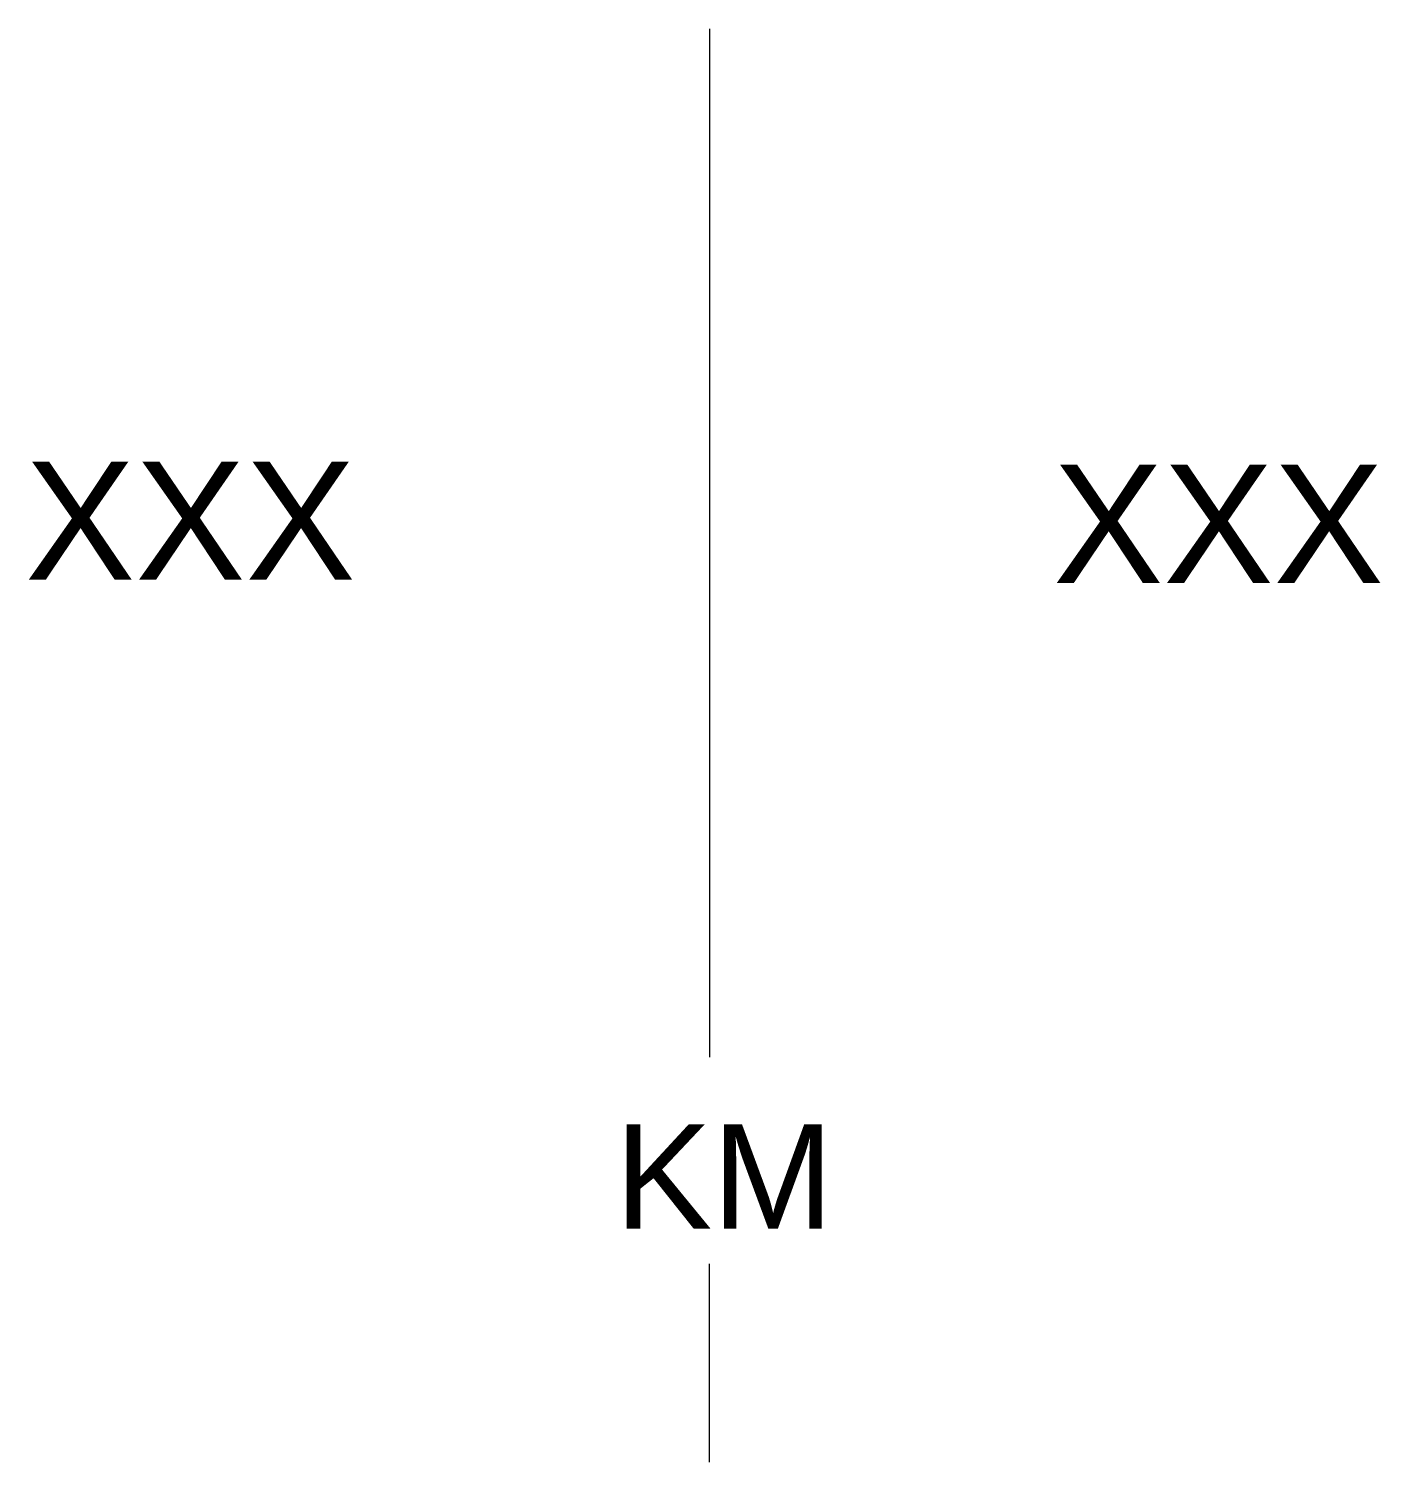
# Model space of a CAD drawing. Header units: inches. Extents: x -14.4 to 14.2, y -30.3 to 0.
import ezdxf
from ezdxf.enums import TextEntityAlignment as Align

# ---------------------------------------------------------------- set-up
doc = ezdxf.new("R2010")
doc.units = ezdxf.units.IN
doc.header["$MEASUREMENT"] = 0
doc.styles.add('arial', font='arial.ttf')

msp = doc.modelspace()

# ---------------------------------------------------------------- linework, layer by layer
for p, q in [((0, 0), (0, -21.733)), ((0, -30.29), (0, -26.099))]:
    msp.add_line(p, q)

# ---------------------------------------------------------------- texts
at = {"style": 'arial'}
for tag, height, p in [('XXX', 2.5, (-10.971, -10.395)), ('XXX', 2.5, (10.75, -10.462)), ('KM', 2.206, (0.309, -24.25))]:
    msp.add_attdef(tag, text='', height=height, dxfattribs=at).set_placement(p, align=Align.MIDDLE_CENTER)

doc.saveas('drawing.dxf')
